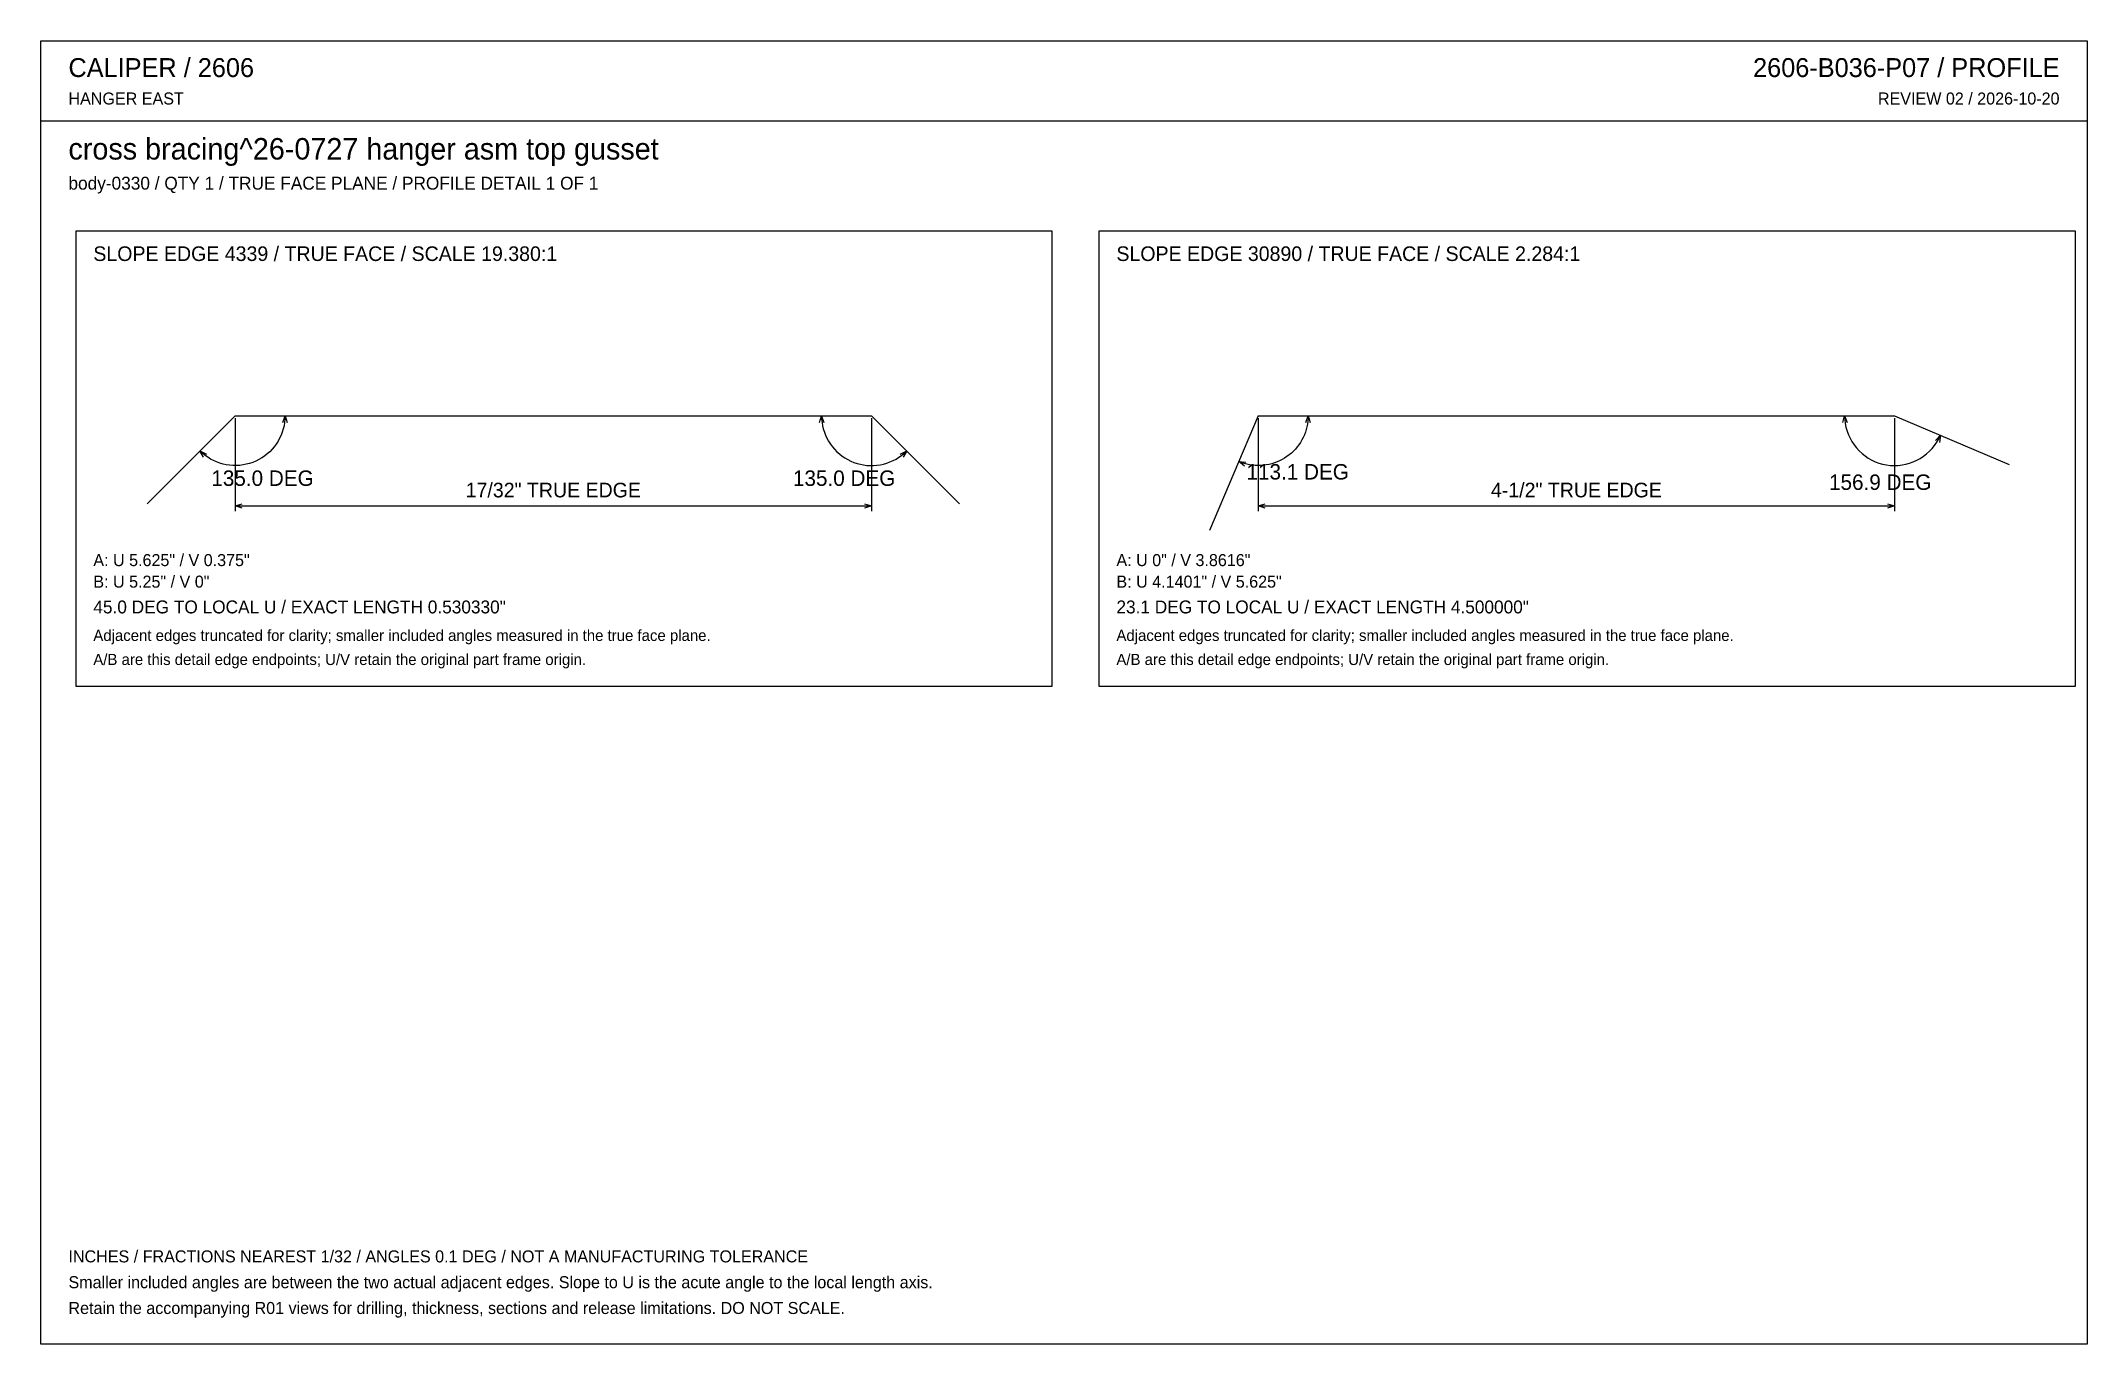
# Model space of a CAD drawing. Header units: inches. Extents: x 0.5 to 33.5, y 0.5 to 21.5.
import ezdxf
from ezdxf.enums import TextEntityAlignment as Align

# ---------------------------------------------------------------- set-up
doc = ezdxf.new("R2010")
doc.units = ezdxf.units.IN
doc.header["$MEASUREMENT"] = 0

msp = doc.modelspace()

# ---------------------------------------------------------------- linework, layer by layer
at = {"layer": 'ANNOTATION'}
for p, q in [((3.611, 15.431), (3.611, 13.931)), ((4.371, 15.206), (4.352, 15.156)), ((4.388, 15.258), (4.371, 15.206)), ((4.378, 15.362), (4.417, 15.472)), ((4.4, 15.311), (4.388, 15.258)), ((4.409, 15.364), (4.4, 15.311)), ((4.415, 15.418), (4.409, 15.364)), ((4.417, 15.472), (4.415, 15.418)), ((4.417, 15.472), (4.448, 15.36)), ((13.052, 15.36), (13.083, 15.472)), ((13.083, 15.472), (13.085, 15.418)), ((13.083, 15.472), (13.122, 15.362)), ((13.085, 15.418), (13.091, 15.364)), ((13.091, 15.364), (13.1, 15.311)), ((13.1, 15.311), (13.112, 15.258)), ((13.112, 15.258), (13.129, 15.206)), ((13.129, 15.206), (13.148, 15.156)), ((13.889, 15.431), (13.889, 13.931)), ((20.139, 15.431), (20.139, 13.931)), ((20.913, 15.248), (20.899, 15.205)), ((20.907, 15.362), (20.944, 15.472)), ((20.924, 15.292), (20.913, 15.248)), ((20.933, 15.337), (20.924, 15.292)), ((20.939, 15.382), (20.933, 15.337)), ((20.943, 15.427), (20.939, 15.382)), ((20.944, 15.472), (20.943, 15.427)), ((20.944, 15.472), (20.976, 15.36)), ((29.581, 15.36), (29.611, 15.472)), ((29.611, 15.472), (29.614, 15.409)), ((29.611, 15.472), (29.65, 15.363)), ((29.614, 15.409), (29.621, 15.347)), ((29.621, 15.347), (29.633, 15.285)), ((29.633, 15.285), (29.65, 15.224)), ((29.65, 15.224), (29.672, 15.165)), ((30.417, 15.431), (30.417, 13.931)), ((3.081, 14.866), (3.041, 14.903)), ((3.099, 14.801), (3.041, 14.903)), ((3.041, 14.903), (3.146, 14.852)), ((4.168, 14.89), (4.127, 14.854)), ((4.206, 14.929), (4.168, 14.89)), ((4.241, 14.97), (4.206, 14.929)), ((4.273, 15.013), (4.241, 14.97)), ((4.303, 15.059), (4.273, 15.013)), ((4.329, 15.107), (4.303, 15.059)), ((4.352, 15.156), (4.329, 15.107)), ((13.148, 15.156), (13.171, 15.107)), ((13.171, 15.107), (13.197, 15.059)), ((13.197, 15.059), (13.227, 15.013)), ((13.227, 15.013), (13.259, 14.97)), ((13.259, 14.97), (13.294, 14.929)), ((13.294, 14.929), (13.332, 14.89)), ((13.332, 14.89), (13.373, 14.854)), ((14.354, 14.852), (14.459, 14.903)), ((14.459, 14.903), (14.401, 14.801)), ((14.419, 14.866), (14.459, 14.903)), ((20.706, 14.9), (20.673, 14.869)), ((20.738, 14.933), (20.706, 14.9)), ((20.767, 14.968), (20.738, 14.933)), ((20.794, 15.004), (20.767, 14.968)), ((20.82, 15.042), (20.794, 15.004)), ((20.843, 15.081), (20.82, 15.042)), ((20.864, 15.121), (20.843, 15.081)), ((20.883, 15.162), (20.864, 15.121)), ((20.899, 15.205), (20.883, 15.162)), ((29.672, 15.165), (29.698, 15.108)), ((29.698, 15.108), (29.729, 15.053)), ((29.729, 15.053), (29.764, 15)), ((29.764, 15), (29.803, 14.951)), ((29.803, 14.951), (29.845, 14.904)), ((29.845, 14.904), (29.892, 14.861)), ((30.935, 14.855), (30.981, 14.898)), ((30.981, 14.898), (31.025, 14.944)), ((31.025, 14.944), (31.064, 14.993)), ((31.064, 14.993), (31.1, 15.045)), ((31.079, 15.071), (31.158, 15.157)), ((31.1, 15.045), (31.131, 15.1)), ((31.131, 15.1), (31.158, 15.157)), ((31.158, 15.157), (31.142, 15.041)), ((3.123, 14.831), (3.081, 14.866)), ((3.167, 14.8), (3.123, 14.831)), ((3.214, 14.772), (3.167, 14.8)), ((3.262, 14.746), (3.214, 14.772)), ((3.311, 14.725), (3.262, 14.746)), ((3.362, 14.706), (3.311, 14.725)), ((3.414, 14.691), (3.362, 14.706)), ((3.467, 14.68), (3.414, 14.691)), ((3.521, 14.672), (3.467, 14.68)), ((3.575, 14.667), (3.521, 14.672)), ((3.629, 14.667), (3.575, 14.667)), ((3.683, 14.67), (3.629, 14.667)), ((3.737, 14.677), (3.683, 14.67)), ((3.79, 14.687), (3.737, 14.677)), ((3.843, 14.701), (3.79, 14.687)), ((3.894, 14.718), (3.843, 14.701)), ((3.944, 14.739), (3.894, 14.718)), ((3.993, 14.763), (3.944, 14.739)), ((4.04, 14.79), (3.993, 14.763)), ((4.085, 14.821), (4.04, 14.79)), ((4.127, 14.854), (4.085, 14.821)), ((13.373, 14.854), (13.415, 14.821)), ((13.415, 14.821), (13.46, 14.79)), ((13.46, 14.79), (13.507, 14.763)), ((13.507, 14.763), (13.556, 14.739)), ((13.556, 14.739), (13.606, 14.718)), ((13.606, 14.718), (13.657, 14.701)), ((13.657, 14.701), (13.71, 14.687)), ((13.71, 14.687), (13.763, 14.677)), ((13.763, 14.677), (13.817, 14.67)), ((13.817, 14.67), (13.871, 14.667)), ((13.871, 14.667), (13.925, 14.667)), ((13.925, 14.667), (13.979, 14.672)), ((13.979, 14.672), (14.033, 14.68)), ((14.033, 14.68), (14.086, 14.691)), ((14.086, 14.691), (14.138, 14.706)), ((14.138, 14.706), (14.189, 14.725)), ((14.189, 14.725), (14.238, 14.746)), ((14.238, 14.746), (14.286, 14.772)), ((14.286, 14.772), (14.333, 14.8)), ((14.333, 14.8), (14.377, 14.831)), ((14.377, 14.831), (14.419, 14.866)), ((19.865, 14.714), (19.823, 14.731)), ((19.914, 14.658), (19.823, 14.731)), ((19.823, 14.731), (19.939, 14.723)), ((19.909, 14.7), (19.865, 14.714)), ((19.952, 14.689), (19.909, 14.7)), ((19.997, 14.679), (19.952, 14.689)), ((20.042, 14.673), (19.997, 14.679)), ((20.087, 14.668), (20.042, 14.673)), ((20.132, 14.667), (20.087, 14.668)), ((20.178, 14.668), (20.132, 14.667)), ((20.223, 14.671), (20.178, 14.668)), ((20.268, 14.677), (20.223, 14.671)), ((20.313, 14.686), (20.268, 14.677)), ((20.357, 14.697), (20.313, 14.686)), ((20.4, 14.71), (20.357, 14.697)), ((20.443, 14.726), (20.4, 14.71)), ((20.484, 14.744), (20.443, 14.726)), ((20.525, 14.765), (20.484, 14.744)), ((20.564, 14.788), (20.525, 14.765)), ((20.602, 14.813), (20.564, 14.788)), ((20.638, 14.84), (20.602, 14.813)), ((20.673, 14.869), (20.638, 14.84)), ((29.892, 14.861), (29.941, 14.822)), ((29.941, 14.822), (29.993, 14.787)), ((29.993, 14.787), (30.048, 14.756)), ((30.048, 14.756), (30.105, 14.729)), ((30.105, 14.729), (30.164, 14.707)), ((30.164, 14.707), (30.225, 14.69)), ((30.225, 14.69), (30.287, 14.677)), ((30.287, 14.677), (30.349, 14.67)), ((30.349, 14.67), (30.412, 14.667)), ((30.412, 14.667), (30.475, 14.669)), ((30.475, 14.669), (30.538, 14.676)), ((30.538, 14.676), (30.6, 14.688)), ((30.6, 14.688), (30.66, 14.704)), ((30.66, 14.704), (30.72, 14.726)), ((30.72, 14.726), (30.777, 14.752)), ((30.777, 14.752), (30.832, 14.782)), ((30.832, 14.782), (30.885, 14.817)), ((30.885, 14.817), (30.935, 14.855)), ((3.611, 14.014), (3.722, 14.049)), ((3.611, 14.014), (13.889, 14.014)), ((3.722, 13.979), (3.611, 14.014)), ((13.778, 14.049), (13.889, 14.014)), ((13.889, 14.014), (13.778, 13.979)), ((20.139, 14.014), (20.25, 14.049)), ((20.139, 14.014), (30.417, 14.014)), ((20.25, 13.979), (20.139, 14.014)), ((30.306, 14.049), (30.417, 14.014)), ((30.417, 14.014), (30.306, 13.979))]:
    msp.add_line(p, q, dxfattribs=at)
at = {"layer": 'OUTLINE'}
for p, q in [((0.472, 21.528), (33.528, 21.528)), ((0.472, 0.472), (0.472, 21.528)), ((33.528, 21.528), (33.528, 0.472)), ((0.472, 20.236), (33.528, 20.236)), ((1.042, 18.458), (16.806, 18.458)), ((1.042, 11.097), (1.042, 18.458)), ((16.806, 18.458), (16.806, 11.097)), ((17.569, 18.458), (33.333, 18.458)), ((17.569, 11.097), (17.569, 18.458)), ((33.333, 18.458), (33.333, 11.097)), ((3.611, 15.472), (2.187, 14.048)), ((3.611, 15.472), (13.889, 15.472)), ((13.889, 15.472), (15.313, 14.048)), ((20.139, 15.472), (19.35, 13.619)), ((20.139, 15.472), (30.417, 15.472)), ((30.417, 15.472), (32.269, 14.683)), ((16.806, 11.097), (1.042, 11.097)), ((33.333, 11.097), (17.569, 11.097)), ((33.528, 0.472), (0.472, 0.472))]:
    msp.add_line(p, q, dxfattribs=at)

# ---------------------------------------------------------------- texts
at = {"layer": 'ANNOTATION'}
for s, height, p in [('CALIPER / 2606', 0.30556, (0.917, 20.944)), ('HANGER EAST', 0.19444, (0.917, 20.5)), ('cross bracing^26-0727 hanger asm top gusset', 0.34722, (0.917, 19.611)), ('body-0330 / QTY 1 / TRUE FACE PLANE / PROFILE DETAIL 1 OF 1', 0.20833, (0.917, 19.125)), ('SLOPE EDGE 4339 / TRUE FACE / SCALE 19.380:1', 0.23611, (1.319, 17.972)), ('SLOPE EDGE 30890 / TRUE FACE / SCALE 2.284:1', 0.23611, (17.847, 17.972)), ('A: U 5.625" / V 0.375"', 0.19444, (1.319, 13.042)), ('A: U 0" / V 3.8616"', 0.19444, (17.847, 13.042)), ('B: U 5.25" / V 0"', 0.19444, (1.319, 12.694)), ('B: U 4.1401" / V 5.625"', 0.19444, (17.847, 12.694)), ('45.0 DEG TO LOCAL U / EXACT LENGTH 0.530330"', 0.20833, (1.319, 12.278)), ('23.1 DEG TO LOCAL U / EXACT LENGTH 4.500000"', 0.20833, (17.847, 12.278)), ('Adjacent edges truncated for clarity; smaller included angles measured in the true face plane.', 0.18056, (1.319, 11.833)), ('Adjacent edges truncated for clarity; smaller included angles measured in the true face plane.', 0.18056, (17.847, 11.833)), ('A/B are this detail edge endpoints; U/V retain the original part frame origin.', 0.18056, (1.319, 11.444)), ('A/B are this detail edge endpoints; U/V retain the original part frame origin.', 0.18056, (17.847, 11.444)), ('INCHES / FRACTIONS NEAREST 1/32 / ANGLES 0.1 DEG / NOT A MANUFACTURING TOLERANCE', 0.19444, (0.917, 1.792)), ('Smaller included angles are between the two actual adjacent edges. Slope to U is the acute angle to the local length axis.', 0.194444, (0.917, 1.375)), ('Retain the accompanying R01 views for drilling, thickness, sections and release limitations. DO NOT SCALE.', 0.194444, (0.917, 0.958))]:
    msp.add_text(s, height=height, dxfattribs=at).set_placement(p)
for s, height, p in [('2606-B036-P07 / PROFILE', 0.30556, (33.083, 20.944)), ('REVIEW 02 / 2026-10-20', 0.19444, (33.083, 20.5))]:
    msp.add_text(s, height=height, dxfattribs=at).set_placement(p, align=Align.RIGHT)
for s, height, p in [('135.0 DEG', 0.25, (4.052, 14.338)), ('135.0 DEG', 0.25, (13.448, 14.338)), ('113.1 DEG', 0.25, (20.775, 14.441)), ('17/32" TRUE EDGE', 0.23611, (8.75, 14.153)), ('4-1/2" TRUE EDGE', 0.23611, (25.278, 14.153)), ('156.9 DEG', 0.25, (30.186, 14.273))]:
    msp.add_text(s, height=height, dxfattribs=at).set_placement(p, align=Align.CENTER)

doc.saveas('drawing.dxf')
